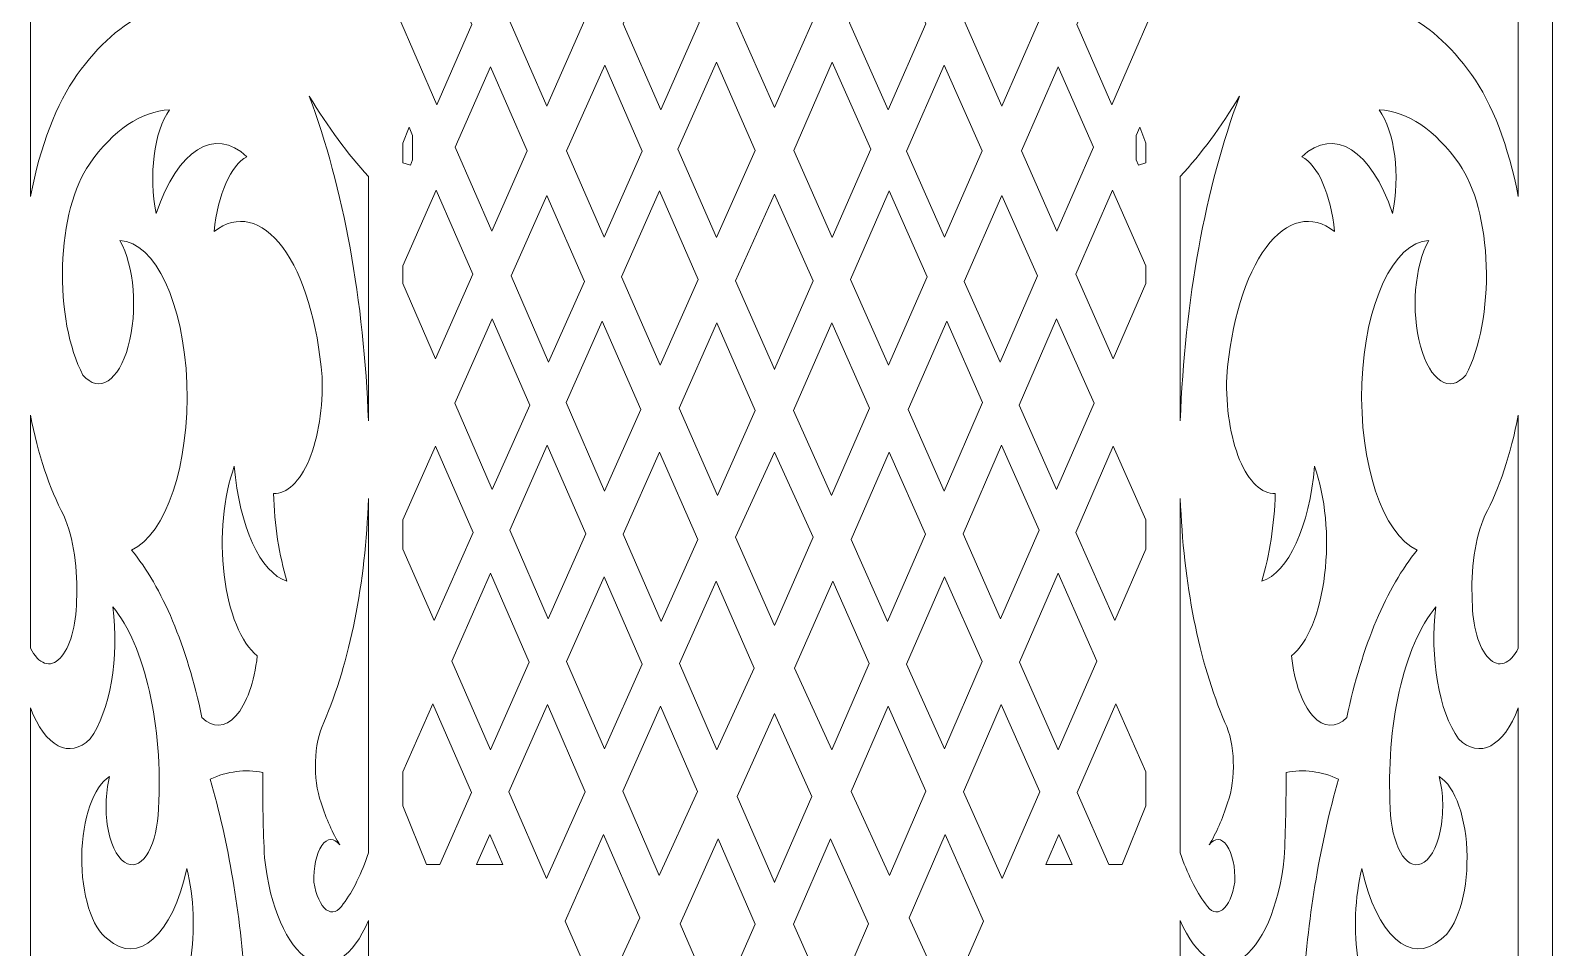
# Model space of a CAD drawing. Header units: millimetres. Extents: x -98 to 307, y -584 to 79.
# Drawn here: x 105.1 to 198.6, y -523.6 to -467.2 of the extents above; entities that cross this region are included whole.
import ezdxf

# ---------------------------------------------------------------- set-up
doc = ezdxf.new("R2010")
doc.units = ezdxf.units.MM
doc.header["$MEASUREMENT"] = 0
doc.layers.add('layer 1', color=7, linetype='Continuous')

msp = doc.modelspace()

# ---------------------------------------------------------------- linework, layer by layer
at = {"layer": 'layer 1', "lineweight": 9}
msp.add_open_spline([(198.6268, -264.1464), (198.6268, -264.1464), (198.6268, -583.9891), (198.6268, -583.9891)], degree=3, dxfattribs=at)
for points, knots in [([(105.0923, -477.4129), (105.0923, -477.4129), (105.0923, -449.4817), (105.0923, -449.4817), (105.0923, -449.4817), (105.3815, -452.4585), (106.1258, -455.1023), (107.1914, -456.9383), (107.1914, -456.9383), (108.8222, -460.158), (110.5102, -463.2231), (112.2512, -466.1261), (112.2512, -466.1261), (110.7355, -466.7982), (109.2842, -468.0802), (107.9647, -469.9123), (107.9647, -469.9123), (106.6947, -471.6842), (105.6923, -474.3015), (105.0923, -477.4129)], [0, 0, 0, 0, 0.1666667, 0.1666667, 0.1666667, 0.1666667, 0.3333333, 0.3333333, 0.3333333, 0.3333333, 0.5, 0.5, 0.5, 0.5, 0.6666667, 0.6666667, 0.6666667, 0.6666667, 1, 1, 1, 1]), ([(196.523, -477.4129), (196.523, -477.4129), (196.523, -449.4817), (196.523, -449.4817), (196.523, -449.4817), (196.2337, -452.4585), (195.4895, -455.1023), (194.4239, -456.9383), (194.4239, -456.9383), (192.7931, -460.158), (191.1051, -463.2231), (189.3641, -466.1261), (189.3641, -466.1261), (190.8798, -466.7982), (192.3311, -468.0802), (193.6506, -469.9123), (193.6506, -469.9123), (194.9206, -471.6842), (195.923, -474.3015), (196.523, -477.4129)], [0, 0, 0, 0, 0.1666667, 0.1666667, 0.1666667, 0.1666667, 0.3333333, 0.3333333, 0.3333333, 0.3333333, 0.5, 0.5, 0.5, 0.5, 0.6666667, 0.6666667, 0.6666667, 0.6666667, 1, 1, 1, 1]), ([(150.8077, -471.9414), (150.8077, -471.9414), (153.206, -466.5202), (153.206, -466.5202), (153.206, -466.5202), (153.206, -466.5202), (150.8297, -461.1386), (150.8297, -461.1386), (150.8297, -461.1386), (150.8297, -461.1386), (150.8068, -461.0893), (150.8068, -461.0893), (150.8068, -461.0893), (150.8068, -461.0893), (150.7856, -461.1386), (150.7856, -461.1386), (150.7856, -461.1386), (150.7856, -461.1386), (148.4093, -466.5202), (148.4093, -466.5202), (148.4093, -466.5202), (148.4093, -466.5202), (150.8077, -471.9414), (150.8077, -471.9414)], [0, 0, 0, 0, 0.1428571, 0.1428571, 0.1428571, 0.1428571, 0.2857143, 0.2857143, 0.2857143, 0.2857143, 0.4285714, 0.4285714, 0.4285714, 0.4285714, 0.5714286, 0.5714286, 0.5714286, 0.5714286, 0.7142857, 0.7142857, 0.7142857, 0.7142857, 1, 1, 1, 1]), ([(132.2226, -466.8324), (132.2226, -466.8324), (129.7956, -461.294), (129.7956, -461.294), (129.7956, -461.294), (129.7956, -461.294), (127.6477, -466.1894), (127.6477, -466.1894), (127.6477, -466.1894), (127.6477, -466.1894), (130.0657, -471.7631), (130.0657, -471.7631), (130.0657, -471.7631), (130.0657, -471.7631), (132.2226, -466.8324), (132.2226, -466.8324)], [0, 0, 0, 0, 0.2, 0.2, 0.2, 0.2, 0.4, 0.4, 0.4, 0.4, 0.6, 0.6, 0.6, 0.6, 1, 1, 1, 1]), ([(139.1663, -466.5371), (139.1663, -466.5371), (136.9072, -461.3507), (136.9072, -461.3507), (136.9072, -461.3507), (136.9072, -461.3507), (134.5673, -466.6808), (134.5673, -466.6808), (134.5673, -466.6808), (134.5673, -466.6808), (136.8294, -471.8493), (136.8294, -471.8493), (136.8294, -471.8493), (136.8294, -471.8493), (139.1663, -466.5371), (139.1663, -466.5371)], [0, 0, 0, 0, 0.2, 0.2, 0.2, 0.2, 0.4, 0.4, 0.4, 0.4, 0.6, 0.6, 0.6, 0.6, 1, 1, 1, 1]), ([(146.1941, -466.7248), (146.1941, -466.7248), (143.8831, -461.4214), (143.8831, -461.4214), (143.8831, -461.4214), (143.8831, -461.4214), (141.506, -466.7836), (141.506, -466.7836), (141.506, -466.7836), (141.506, -466.7836), (143.8216, -472.0742), (143.8216, -472.0742), (143.8216, -472.0742), (143.8216, -472.0742), (146.1941, -466.7248), (146.1941, -466.7248)], [0, 0, 0, 0, 0.2, 0.2, 0.2, 0.2, 0.4, 0.4, 0.4, 0.4, 0.6, 0.6, 0.6, 0.6, 1, 1, 1, 1]), ([(155.4212, -466.7248), (155.4212, -466.7248), (157.7321, -461.4214), (157.7321, -461.4214), (157.7321, -461.4214), (157.7321, -461.4214), (160.1093, -466.7836), (160.1093, -466.7836), (160.1093, -466.7836), (160.1093, -466.7836), (157.7937, -472.0742), (157.7937, -472.0742), (157.7937, -472.0742), (157.7937, -472.0742), (155.4212, -466.7248), (155.4212, -466.7248)], [0, 0, 0, 0, 0.2, 0.2, 0.2, 0.2, 0.4, 0.4, 0.4, 0.4, 0.6, 0.6, 0.6, 0.6, 1, 1, 1, 1]), ([(162.449, -466.5371), (162.449, -466.5371), (164.7081, -461.3507), (164.7081, -461.3507), (164.7081, -461.3507), (164.7081, -461.3507), (167.048, -466.6808), (167.048, -466.6808), (167.048, -466.6808), (167.048, -466.6808), (164.7859, -471.8493), (164.7859, -471.8493), (164.7859, -471.8493), (164.7859, -471.8493), (162.449, -466.5371), (162.449, -466.5371)], [0, 0, 0, 0, 0.2, 0.2, 0.2, 0.2, 0.4, 0.4, 0.4, 0.4, 0.6, 0.6, 0.6, 0.6, 1, 1, 1, 1]), ([(169.3927, -466.8324), (169.3927, -466.8324), (171.8197, -461.294), (171.8197, -461.294), (171.8197, -461.294), (171.8197, -461.294), (173.9676, -466.1894), (173.9676, -466.1894), (173.9676, -466.1894), (173.9676, -466.1894), (171.5495, -471.7631), (171.5495, -471.7631), (171.5495, -471.7631), (171.5495, -471.7631), (169.3927, -466.8324), (169.3927, -466.8324)], [0, 0, 0, 0, 0.2, 0.2, 0.2, 0.2, 0.4, 0.4, 0.4, 0.4, 0.6, 0.6, 0.6, 0.6, 1, 1, 1, 1]), ([(135.6229, -474.592), (135.6229, -474.592), (133.3606, -469.4295), (133.3606, -469.4295), (133.3606, -469.4295), (133.3606, -469.4295), (131.1942, -474.3644), (131.1942, -474.3644), (131.1942, -474.3644), (131.1942, -474.3644), (133.4429, -479.5475), (133.4429, -479.5475), (133.4429, -479.5475), (133.4429, -479.5475), (135.6229, -474.592), (135.6229, -474.592)], [0, 0, 0, 0, 0.2, 0.2, 0.2, 0.2, 0.4, 0.4, 0.4, 0.4, 0.6, 0.6, 0.6, 0.6, 1, 1, 1, 1]), ([(142.6899, -474.6259), (142.6899, -474.6259), (140.3801, -469.3234), (140.3801, -469.3234), (140.3801, -469.3234), (140.3801, -469.3234), (138.0371, -474.6085), (138.0371, -474.6085), (138.0371, -474.6085), (138.0371, -474.6085), (140.3519, -479.8973), (140.3519, -479.8973), (140.3519, -479.8973), (140.3519, -479.8973), (142.6899, -474.6259), (142.6899, -474.6259)], [0, 0, 0, 0, 0.2, 0.2, 0.2, 0.2, 0.4, 0.4, 0.4, 0.4, 0.6, 0.6, 0.6, 0.6, 1, 1, 1, 1]), ([(149.619, -474.5845), (149.619, -474.5845), (147.2495, -469.1468), (147.2495, -469.1468), (147.2495, -469.1468), (147.2495, -469.1468), (144.8846, -474.5029), (144.8846, -474.5029), (144.8846, -474.5029), (144.8846, -474.5029), (147.2598, -479.9296), (147.2598, -479.9296), (147.2598, -479.9296), (147.2598, -479.9296), (149.619, -474.5845), (149.619, -474.5845)], [0, 0, 0, 0, 0.2, 0.2, 0.2, 0.2, 0.4, 0.4, 0.4, 0.4, 0.6, 0.6, 0.6, 0.6, 1, 1, 1, 1]), ([(151.9963, -474.5845), (151.9963, -474.5845), (154.3658, -469.1468), (154.3658, -469.1468), (154.3658, -469.1468), (154.3658, -469.1468), (156.7307, -474.5029), (156.7307, -474.5029), (156.7307, -474.5029), (156.7307, -474.5029), (154.3555, -479.9296), (154.3555, -479.9296), (154.3555, -479.9296), (154.3555, -479.9296), (151.9963, -474.5845), (151.9963, -474.5845)], [0, 0, 0, 0, 0.2, 0.2, 0.2, 0.2, 0.4, 0.4, 0.4, 0.4, 0.6, 0.6, 0.6, 0.6, 1, 1, 1, 1]), ([(158.9254, -474.6259), (158.9254, -474.6259), (161.2352, -469.3234), (161.2352, -469.3234), (161.2352, -469.3234), (161.2352, -469.3234), (163.5782, -474.6085), (163.5782, -474.6085), (163.5782, -474.6085), (163.5782, -474.6085), (161.2634, -479.8973), (161.2634, -479.8973), (161.2634, -479.8973), (161.2634, -479.8973), (158.9254, -474.6259), (158.9254, -474.6259)], [0, 0, 0, 0, 0.2, 0.2, 0.2, 0.2, 0.4, 0.4, 0.4, 0.4, 0.6, 0.6, 0.6, 0.6, 1, 1, 1, 1]), ([(165.9924, -474.592), (165.9924, -474.592), (168.2546, -469.4295), (168.2546, -469.4295), (168.2546, -469.4295), (168.2546, -469.4295), (170.421, -474.3644), (170.421, -474.3644), (170.421, -474.3644), (170.421, -474.3644), (168.1724, -479.5475), (168.1724, -479.5475), (168.1724, -479.5475), (168.1724, -479.5475), (165.9924, -474.592), (165.9924, -474.592)], [0, 0, 0, 0, 0.2, 0.2, 0.2, 0.2, 0.4, 0.4, 0.4, 0.4, 0.6, 0.6, 0.6, 0.6, 1, 1, 1, 1]), ([(125.8619, -491.2018), (125.5971, -483.8408), (124.3242, -476.8573), (122.2239, -471.2428), (122.2239, -471.2428), (123.3679, -473.137), (124.5858, -474.787), (125.8619, -476.1721), (125.8619, -476.1721), (125.8619, -476.1721), (125.8619, -491.2018), (125.8619, -491.2018)], [0, 0, 0, 0, 0.25, 0.25, 0.25, 0.25, 0.5, 0.5, 0.5, 0.5, 1, 1, 1, 1]), ([(175.7534, -491.2018), (176.0182, -483.8408), (177.291, -476.8573), (179.3914, -471.2428), (179.3914, -471.2428), (178.2473, -473.137), (177.0295, -474.787), (175.7533, -476.1721), (175.7533, -476.1721), (175.7533, -476.1721), (175.7534, -491.2018), (175.7534, -491.2018)], [0, 0, 0, 0, 0.25, 0.25, 0.25, 0.25, 0.5, 0.5, 0.5, 0.5, 1, 1, 1, 1]), ([(120.8573, -501.06), (119.2252, -500.5408), (117.9214, -497.6942), (117.6204, -493.9924), (117.6204, -493.9924), (116.9452, -495.8484), (116.7107, -498.3423), (116.9927, -500.668), (116.9927, -500.668), (117.2748, -502.9938), (118.0375, -504.8565), (119.0345, -505.6539), (119.0345, -505.6539), (118.8522, -507.2647), (118.3701, -508.612), (117.7154, -509.3405), (117.7154, -509.3405), (117.0608, -510.069), (116.2993, -510.1054), (115.6318, -509.4401), (115.6318, -509.4401), (114.7064, -505.0392), (113.1888, -501.4304), (111.3011, -499.1416), (111.3011, -499.1416), (113.4172, -498.2245), (114.8872, -493.8004), (114.7051, -488.897), (114.7051, -488.897), (114.5229, -483.9937), (112.7475, -480.1989), (110.5941, -480.1098), (110.5941, -480.1098), (111.4735, -481.6524), (111.6949, -484.4705), (111.1052, -486.6156), (111.1052, -486.6156), (110.5155, -488.7608), (109.3083, -489.5289), (108.3183, -488.3889), (108.3183, -488.3889), (107.4506, -486.7414), (106.9829, -484.2405), (107.0618, -481.6691), (107.0618, -481.6691), (107.1406, -479.0977), (107.7563, -476.77), (108.7159, -475.4149), (108.7159, -475.4149), (110.1964, -473.3073), (111.8992, -472.1558), (113.6432, -472.0831), (113.6432, -472.0831), (112.687, -473.3928), (112.3312, -476.1608), (112.8257, -478.4439), (112.8257, -478.4439), (114.1213, -474.5324), (116.4067, -473.1026), (118.3937, -474.9605), (118.3937, -474.9605), (117.3937, -475.4856), (116.6129, -477.2697), (116.3831, -479.5544), (116.3831, -479.5544), (117.7832, -478.4658), (119.3216, -478.8274), (120.5954, -480.5445), (120.5954, -480.5445), (121.8692, -482.2617), (122.7516, -485.1633), (123.0117, -488.4898), (123.0117, -488.4898), (123.0738, -490.3692), (122.785, -492.2207), (122.2166, -493.5867), (122.2166, -493.5867), (121.6482, -494.9527), (120.8534, -495.7052), (120.0288, -495.6584), (120.0288, -495.6584), (120.0857, -497.5972), (120.3721, -499.4642), (120.8574, -501.0599)], [0, 0, 0, 0, 0.0454545, 0.0454545, 0.0454545, 0.0454545, 0.0909091, 0.0909091, 0.0909091, 0.0909091, 0.1363636, 0.1363636, 0.1363636, 0.1363636, 0.1818182, 0.1818182, 0.1818182, 0.1818182, 0.2272727, 0.2272727, 0.2272727, 0.2272727, 0.2727273, 0.2727273, 0.2727273, 0.2727273, 0.3181818, 0.3181818, 0.3181818, 0.3181818, 0.3636364, 0.3636364, 0.3636364, 0.3636364, 0.4090909, 0.4090909, 0.4090909, 0.4090909, 0.4545455, 0.4545455, 0.4545455, 0.4545455, 0.5, 0.5, 0.5, 0.5, 0.5454545, 0.5454545, 0.5454545, 0.5454545, 0.5909091, 0.5909091, 0.5909091, 0.5909091, 0.6363636, 0.6363636, 0.6363636, 0.6363636, 0.6818182, 0.6818182, 0.6818182, 0.6818182, 0.7272727, 0.7272727, 0.7272727, 0.7272727, 0.7727273, 0.7727273, 0.7727273, 0.7727273, 0.8181818, 0.8181818, 0.8181818, 0.8181818, 0.8636364, 0.8636364, 0.8636364, 0.8636364, 0.9090909, 0.9090909, 0.9090909, 0.9090909, 1, 1, 1, 1]), ([(180.7579, -501.06), (182.3901, -500.5408), (183.6938, -497.6942), (183.9949, -493.9924), (183.9949, -493.9924), (184.6701, -495.8484), (184.9046, -498.3423), (184.6225, -500.668), (184.6225, -500.668), (184.3405, -502.9938), (183.5777, -504.8565), (182.5808, -505.6539), (182.5808, -505.6539), (182.7631, -507.2647), (183.2452, -508.612), (183.8998, -509.3405), (183.8998, -509.3405), (184.5545, -510.069), (185.316, -510.1054), (185.9835, -509.4401), (185.9835, -509.4401), (186.9089, -505.0392), (188.4265, -501.4304), (190.3142, -499.1416), (190.3142, -499.1416), (188.1981, -498.2245), (186.7281, -493.8004), (186.9102, -488.897), (186.9102, -488.897), (187.0924, -483.9937), (188.8678, -480.1989), (191.0212, -480.1098), (191.0212, -480.1098), (190.1418, -481.6524), (189.9204, -484.4705), (190.5101, -486.6156), (190.5101, -486.6156), (191.0998, -488.7608), (192.3069, -489.5289), (193.297, -488.3889), (193.297, -488.3889), (194.1647, -486.7414), (194.6324, -484.2405), (194.5535, -481.6691), (194.5535, -481.6691), (194.4747, -479.0977), (193.8591, -476.77), (192.8993, -475.4149), (192.8993, -475.4149), (191.4189, -473.3073), (189.7161, -472.1558), (187.972, -472.0831), (187.972, -472.0831), (188.9283, -473.3928), (189.2841, -476.1608), (188.7896, -478.4439), (188.7896, -478.4439), (187.494, -474.5324), (185.2085, -473.1026), (183.2216, -474.9605), (183.2216, -474.9605), (184.2216, -475.4856), (185.0024, -477.2697), (185.2322, -479.5544), (185.2322, -479.5544), (183.8321, -478.4658), (182.2937, -478.8274), (181.0199, -480.5445), (181.0199, -480.5445), (179.7461, -482.2617), (178.8636, -485.1633), (178.6036, -488.4898), (178.6036, -488.4898), (178.5415, -490.3692), (178.8303, -492.2207), (179.3987, -493.5867), (179.3987, -493.5867), (179.9671, -494.9527), (180.7619, -495.7052), (181.5865, -495.6584), (181.5865, -495.6584), (181.5296, -497.5972), (181.2432, -499.4642), (180.7579, -501.0599)], [0, 0, 0, 0, 0.0454545, 0.0454545, 0.0454545, 0.0454545, 0.0909091, 0.0909091, 0.0909091, 0.0909091, 0.1363636, 0.1363636, 0.1363636, 0.1363636, 0.1818182, 0.1818182, 0.1818182, 0.1818182, 0.2272727, 0.2272727, 0.2272727, 0.2272727, 0.2727273, 0.2727273, 0.2727273, 0.2727273, 0.3181818, 0.3181818, 0.3181818, 0.3181818, 0.3636364, 0.3636364, 0.3636364, 0.3636364, 0.4090909, 0.4090909, 0.4090909, 0.4090909, 0.4545455, 0.4545455, 0.4545455, 0.4545455, 0.5, 0.5, 0.5, 0.5, 0.5454545, 0.5454545, 0.5454545, 0.5454545, 0.5909091, 0.5909091, 0.5909091, 0.5909091, 0.6363636, 0.6363636, 0.6363636, 0.6363636, 0.6818182, 0.6818182, 0.6818182, 0.6818182, 0.7272727, 0.7272727, 0.7272727, 0.7272727, 0.7727273, 0.7727273, 0.7727273, 0.7727273, 0.8181818, 0.8181818, 0.8181818, 0.8181818, 0.8636364, 0.8636364, 0.8636364, 0.8636364, 0.9090909, 0.9090909, 0.9090909, 0.9090909, 1, 1, 1, 1]), ([(128.3549, -473.1489), (128.3549, -473.1489), (128.5797, -473.6666), (128.5797, -473.6666), (128.5797, -473.6666), (128.5797, -473.6666), (128.5797, -475.1604), (128.5797, -475.1604), (128.5797, -475.1604), (128.5797, -475.1604), (128.4387, -475.4828), (128.4387, -475.4828), (128.4387, -475.4828), (128.4387, -475.4828), (127.9831, -475.3424), (127.9831, -475.3424), (127.9831, -475.3424), (127.9831, -475.3424), (127.9831, -474.1183), (127.9831, -474.1183), (127.9831, -474.1183), (127.9831, -474.1183), (128.3549, -473.1489), (128.3549, -473.1489)], [0, 0, 0, 0, 0.1428571, 0.1428571, 0.1428571, 0.1428571, 0.2857143, 0.2857143, 0.2857143, 0.2857143, 0.4285714, 0.4285714, 0.4285714, 0.4285714, 0.5714286, 0.5714286, 0.5714286, 0.5714286, 0.7142857, 0.7142857, 0.7142857, 0.7142857, 1, 1, 1, 1]), ([(173.2604, -473.1489), (173.2604, -473.1489), (173.0356, -473.6666), (173.0356, -473.6666), (173.0356, -473.6666), (173.0356, -473.6666), (173.0356, -475.1604), (173.0356, -475.1604), (173.0356, -475.1604), (173.0356, -475.1604), (173.1766, -475.4828), (173.1766, -475.4828), (173.1766, -475.4828), (173.1766, -475.4828), (173.6322, -475.3424), (173.6322, -475.3424), (173.6322, -475.3424), (173.6322, -475.3424), (173.6322, -474.1183), (173.6322, -474.1183), (173.6322, -474.1183), (173.6322, -474.1183), (173.2604, -473.1489), (173.2604, -473.1489)], [0, 0, 0, 0, 0.1428571, 0.1428571, 0.1428571, 0.1428571, 0.2857143, 0.2857143, 0.2857143, 0.2857143, 0.4285714, 0.4285714, 0.4285714, 0.4285714, 0.5714286, 0.5714286, 0.5714286, 0.5714286, 0.7142857, 0.7142857, 0.7142857, 0.7142857, 1, 1, 1, 1]), ([(129.9913, -487.3934), (129.9913, -487.3934), (132.2808, -482.1889), (132.2808, -482.1889), (132.2808, -482.1889), (132.2808, -482.1889), (130.0322, -477.0112), (130.0322, -477.0112), (130.0322, -477.0112), (130.0322, -477.0112), (127.9831, -481.679), (127.9831, -481.679), (127.9831, -481.679), (127.9831, -481.679), (127.9831, -482.7523), (127.9831, -482.7523), (127.9831, -482.7523), (127.9831, -482.7523), (129.9913, -487.3934), (129.9913, -487.3934)], [0, 0, 0, 0, 0.1666667, 0.1666667, 0.1666667, 0.1666667, 0.3333333, 0.3333333, 0.3333333, 0.3333333, 0.5, 0.5, 0.5, 0.5, 0.6666667, 0.6666667, 0.6666667, 0.6666667, 1, 1, 1, 1]), ([(171.624, -487.3934), (171.624, -487.3934), (169.3345, -482.1889), (169.3345, -482.1889), (169.3345, -482.1889), (169.3345, -482.1889), (171.583, -477.0112), (171.583, -477.0112), (171.583, -477.0112), (171.583, -477.0112), (173.6322, -481.679), (173.6322, -481.679), (173.6322, -481.679), (173.6322, -481.679), (173.6322, -482.7523), (173.6322, -482.7523), (173.6322, -482.7523), (173.6322, -482.7523), (171.624, -487.3934), (171.624, -487.3934)], [0, 0, 0, 0, 0.1666667, 0.1666667, 0.1666667, 0.1666667, 0.3333333, 0.3333333, 0.3333333, 0.3333333, 0.5, 0.5, 0.5, 0.5, 0.6666667, 0.6666667, 0.6666667, 0.6666667, 1, 1, 1, 1]), ([(139.1425, -482.6239), (139.1425, -482.6239), (136.8266, -477.339), (136.8266, -477.339), (136.8266, -477.339), (136.8266, -477.339), (134.6322, -482.2889), (134.6322, -482.2889), (134.6322, -482.2889), (134.6322, -482.2889), (136.936, -487.5991), (136.936, -487.5991), (136.936, -487.5991), (136.936, -487.5991), (139.1425, -482.6239), (139.1425, -482.6239)], [0, 0, 0, 0, 0.2, 0.2, 0.2, 0.2, 0.4, 0.4, 0.4, 0.4, 0.6, 0.6, 0.6, 0.6, 1, 1, 1, 1]), ([(146.1226, -482.5063), (146.1226, -482.5063), (143.7528, -477.0661), (143.7528, -477.0661), (143.7528, -477.0661), (143.7528, -477.0661), (141.4226, -482.3435), (141.4226, -482.3435), (141.4226, -482.3435), (141.4226, -482.3435), (143.7985, -487.7719), (143.7985, -487.7719), (143.7985, -487.7719), (143.7985, -487.7719), (146.1226, -482.5063), (146.1226, -482.5063)], [0, 0, 0, 0, 0.2, 0.2, 0.2, 0.2, 0.4, 0.4, 0.4, 0.4, 0.6, 0.6, 0.6, 0.6, 1, 1, 1, 1]), ([(150.8077, -477.2618), (150.8077, -477.2618), (153.192, -482.588), (153.192, -482.588), (153.192, -482.588), (153.192, -482.588), (150.8297, -487.9851), (150.8297, -487.9851), (150.8297, -487.9851), (150.8297, -487.9851), (150.8067, -488.0388), (150.8067, -488.0388), (150.8067, -488.0388), (150.8067, -488.0388), (150.7856, -487.9851), (150.7856, -487.9851), (150.7856, -487.9851), (150.7856, -487.9851), (148.4233, -482.588), (148.4233, -482.588), (148.4233, -482.588), (148.4233, -482.588), (150.8077, -477.2618), (150.8077, -477.2618)], [0, 0, 0, 0, 0.1428571, 0.1428571, 0.1428571, 0.1428571, 0.2857143, 0.2857143, 0.2857143, 0.2857143, 0.4285714, 0.4285714, 0.4285714, 0.4285714, 0.5714286, 0.5714286, 0.5714286, 0.5714286, 0.7142857, 0.7142857, 0.7142857, 0.7142857, 1, 1, 1, 1]), ([(155.4927, -482.5063), (155.4927, -482.5063), (157.8625, -477.0661), (157.8625, -477.0661), (157.8625, -477.0661), (157.8625, -477.0661), (160.1927, -482.3435), (160.1927, -482.3435), (160.1927, -482.3435), (160.1927, -482.3435), (157.8168, -487.7719), (157.8168, -487.7719), (157.8168, -487.7719), (157.8168, -487.7719), (155.4927, -482.5063), (155.4927, -482.5063)], [0, 0, 0, 0, 0.2, 0.2, 0.2, 0.2, 0.4, 0.4, 0.4, 0.4, 0.6, 0.6, 0.6, 0.6, 1, 1, 1, 1]), ([(162.4727, -482.6239), (162.4727, -482.6239), (164.7887, -477.339), (164.7887, -477.339), (164.7887, -477.339), (164.7887, -477.339), (166.9831, -482.2889), (166.9831, -482.2889), (166.9831, -482.2889), (166.9831, -482.2889), (164.6794, -487.5991), (164.6794, -487.5991), (164.6794, -487.5991), (164.6794, -487.5991), (162.4727, -482.6239), (162.4727, -482.6239)], [0, 0, 0, 0, 0.2, 0.2, 0.2, 0.2, 0.4, 0.4, 0.4, 0.4, 0.6, 0.6, 0.6, 0.6, 1, 1, 1, 1]), ([(135.7711, -490.2255), (135.7711, -490.2255), (133.4664, -484.9186), (133.4664, -484.9186), (133.4664, -484.9186), (133.4664, -484.9186), (131.1658, -490.108), (131.1658, -490.108), (131.1658, -490.108), (131.1658, -490.108), (133.4658, -495.4232), (133.4658, -495.4232), (133.4658, -495.4232), (133.4658, -495.4232), (135.7711, -490.2255), (135.7711, -490.2255)], [0, 0, 0, 0, 0.2, 0.2, 0.2, 0.2, 0.4, 0.4, 0.4, 0.4, 0.6, 0.6, 0.6, 0.6, 1, 1, 1, 1]), ([(142.5941, -490.5005), (142.5941, -490.5005), (140.2165, -485.0749), (140.2165, -485.0749), (140.2165, -485.0749), (140.2165, -485.0749), (138.0094, -490.0735), (138.0094, -490.0735), (138.0094, -490.0735), (138.0094, -490.0735), (140.3755, -495.5273), (140.3755, -495.5273), (140.3755, -495.5273), (140.3755, -495.5273), (142.5941, -490.5005), (142.5941, -490.5005)], [0, 0, 0, 0, 0.2, 0.2, 0.2, 0.2, 0.4, 0.4, 0.4, 0.4, 0.6, 0.6, 0.6, 0.6, 1, 1, 1, 1]), ([(147.3069, -495.7876), (147.3069, -495.7876), (144.9537, -490.4112), (144.9537, -490.4112), (144.9537, -490.4112), (144.9537, -490.4112), (147.2805, -485.1646), (147.2805, -485.1646), (147.2805, -485.1646), (147.2805, -485.1646), (149.6341, -490.5677), (149.6341, -490.5677), (149.6341, -490.5677), (149.6341, -490.5677), (147.3069, -495.7876), (147.3069, -495.7876)], [0, 0, 0, 0, 0.2, 0.2, 0.2, 0.2, 0.4, 0.4, 0.4, 0.4, 0.6, 0.6, 0.6, 0.6, 1, 1, 1, 1]), ([(154.3084, -495.7876), (154.3084, -495.7876), (156.6616, -490.4112), (156.6616, -490.4112), (156.6616, -490.4112), (156.6616, -490.4112), (154.3348, -485.1646), (154.3348, -485.1646), (154.3348, -485.1646), (154.3348, -485.1646), (151.9812, -490.5677), (151.9812, -490.5677), (151.9812, -490.5677), (151.9812, -490.5677), (154.3084, -495.7876), (154.3084, -495.7876)], [0, 0, 0, 0, 0.2, 0.2, 0.2, 0.2, 0.4, 0.4, 0.4, 0.4, 0.6, 0.6, 0.6, 0.6, 1, 1, 1, 1]), ([(159.0212, -490.5005), (159.0212, -490.5005), (161.3988, -485.0749), (161.3988, -485.0749), (161.3988, -485.0749), (161.3988, -485.0749), (163.6058, -490.0735), (163.6058, -490.0735), (163.6058, -490.0735), (163.6058, -490.0735), (161.2398, -495.5273), (161.2398, -495.5273), (161.2398, -495.5273), (161.2398, -495.5273), (159.0212, -490.5005), (159.0212, -490.5005)], [0, 0, 0, 0, 0.2, 0.2, 0.2, 0.2, 0.4, 0.4, 0.4, 0.4, 0.6, 0.6, 0.6, 0.6, 1, 1, 1, 1]), ([(165.8442, -490.2255), (165.8442, -490.2255), (168.1489, -484.9186), (168.1489, -484.9186), (168.1489, -484.9186), (168.1489, -484.9186), (170.4494, -490.108), (170.4494, -490.108), (170.4494, -490.108), (170.4494, -490.108), (168.1495, -495.4232), (168.1495, -495.4232), (168.1495, -495.4232), (168.1495, -495.4232), (165.8442, -490.2255), (165.8442, -490.2255)], [0, 0, 0, 0, 0.2, 0.2, 0.2, 0.2, 0.4, 0.4, 0.4, 0.4, 0.6, 0.6, 0.6, 0.6, 1, 1, 1, 1]), ([(107.9205, -502.2716), (107.9153, -503.7947), (107.5219, -505.1712), (106.9137, -505.7949), (106.9137, -505.7949), (106.3054, -506.4187), (105.5939, -506.1751), (105.0923, -505.1716), (105.0923, -505.1716), (105.0923, -505.1716), (105.0923, -490.8459), (105.0923, -490.8459), (105.0923, -490.8459), (105.555, -493.2451), (106.2591, -495.361), (107.1472, -497.0214), (107.1472, -497.0214), (107.7466, -498.4039), (108.0321, -500.3424), (107.9205, -502.2715)], [0, 0, 0, 0, 0.1666667, 0.1666667, 0.1666667, 0.1666667, 0.3333333, 0.3333333, 0.3333333, 0.3333333, 0.5, 0.5, 0.5, 0.5, 0.6666667, 0.6666667, 0.6666667, 0.6666667, 1, 1, 1, 1]), ([(193.6948, -502.2716), (193.7, -503.7947), (194.0933, -505.1712), (194.7016, -505.7949), (194.7016, -505.7949), (195.3098, -506.4187), (196.0214, -506.1751), (196.523, -505.1716), (196.523, -505.1716), (196.523, -505.1716), (196.523, -490.8459), (196.523, -490.8459), (196.523, -490.8459), (196.0603, -493.2451), (195.3562, -495.361), (194.4681, -497.0214), (194.4681, -497.0214), (193.8687, -498.4039), (193.5831, -500.3424), (193.6948, -502.2715)], [0, 0, 0, 0, 0.1666667, 0.1666667, 0.1666667, 0.1666667, 0.3333333, 0.3333333, 0.3333333, 0.3333333, 0.5, 0.5, 0.5, 0.5, 0.6666667, 0.6666667, 0.6666667, 0.6666667, 1, 1, 1, 1]), ([(129.8934, -503.4777), (129.8934, -503.4777), (132.291, -498.072), (132.291, -498.072), (132.291, -498.072), (132.291, -498.072), (129.9919, -492.7561), (129.9919, -492.7561), (129.9919, -492.7561), (129.9919, -492.7561), (127.9831, -497.2873), (127.9831, -497.2873), (127.9831, -497.2873), (127.9831, -497.2873), (127.9831, -499.0986), (127.9831, -499.0986), (127.9831, -499.0986), (127.9831, -499.0986), (129.8934, -503.4777), (129.8934, -503.4777)], [0, 0, 0, 0, 0.1666667, 0.1666667, 0.1666667, 0.1666667, 0.3333333, 0.3333333, 0.3333333, 0.3333333, 0.5, 0.5, 0.5, 0.5, 0.6666667, 0.6666667, 0.6666667, 0.6666667, 1, 1, 1, 1]), ([(139.2152, -498.156), (139.2152, -498.156), (136.8477, -492.7046), (136.8477, -492.7046), (136.8477, -492.7046), (136.8477, -492.7046), (134.5455, -497.9186), (134.5455, -497.9186), (134.5455, -497.9186), (134.5455, -497.9186), (136.9091, -503.3812), (136.9091, -503.3812), (136.9091, -503.3812), (136.9091, -503.3812), (139.2152, -498.156), (139.2152, -498.156)], [0, 0, 0, 0, 0.2, 0.2, 0.2, 0.2, 0.4, 0.4, 0.4, 0.4, 0.6, 0.6, 0.6, 0.6, 1, 1, 1, 1]), ([(162.4, -498.156), (162.4, -498.156), (164.7676, -492.7046), (164.7676, -492.7046), (164.7676, -492.7046), (164.7676, -492.7046), (167.0698, -497.9186), (167.0698, -497.9186), (167.0698, -497.9186), (167.0698, -497.9186), (164.7062, -503.3812), (164.7062, -503.3812), (164.7062, -503.3812), (164.7062, -503.3812), (162.4, -498.156), (162.4, -498.156)], [0, 0, 0, 0, 0.2, 0.2, 0.2, 0.2, 0.4, 0.4, 0.4, 0.4, 0.6, 0.6, 0.6, 0.6, 1, 1, 1, 1]), ([(171.7218, -503.4777), (171.7218, -503.4777), (169.3243, -498.072), (169.3243, -498.072), (169.3243, -498.072), (169.3243, -498.072), (171.6234, -492.7561), (171.6234, -492.7561), (171.6234, -492.7561), (171.6234, -492.7561), (173.6322, -497.2873), (173.6322, -497.2873), (173.6322, -497.2873), (173.6322, -497.2873), (173.6322, -499.0986), (173.6322, -499.0986), (173.6322, -499.0986), (173.6322, -499.0986), (171.7218, -503.4777), (171.7218, -503.4777)], [0, 0, 0, 0, 0.1666667, 0.1666667, 0.1666667, 0.1666667, 0.3333333, 0.3333333, 0.3333333, 0.3333333, 0.5, 0.5, 0.5, 0.5, 0.6666667, 0.6666667, 0.6666667, 0.6666667, 1, 1, 1, 1]), ([(143.8511, -503.5386), (143.8511, -503.5386), (141.5173, -498.1592), (141.5173, -498.1592), (141.5173, -498.1592), (141.5173, -498.1592), (143.7471, -493.1317), (143.7471, -493.1317), (143.7471, -493.1317), (143.7471, -493.1317), (146.0986, -498.4978), (146.0986, -498.4978), (146.0986, -498.4978), (146.0986, -498.4978), (143.8511, -503.5386), (143.8511, -503.5386)], [0, 0, 0, 0, 0.2, 0.2, 0.2, 0.2, 0.4, 0.4, 0.4, 0.4, 0.6, 0.6, 0.6, 0.6, 1, 1, 1, 1]), ([(150.8077, -493.1154), (150.8077, -493.1154), (153.1899, -498.3433), (153.1899, -498.3433), (153.1899, -498.3433), (153.1899, -498.3433), (150.8297, -503.7356), (150.8297, -503.7356), (150.8297, -503.7356), (150.8297, -503.7356), (150.8065, -503.7867), (150.8065, -503.7867), (150.8065, -503.7867), (150.8065, -503.7867), (150.7856, -503.7356), (150.7856, -503.7356), (150.7856, -503.7356), (150.7856, -503.7356), (148.4254, -498.3433), (148.4254, -498.3433), (148.4254, -498.3433), (148.4254, -498.3433), (150.8077, -493.1154), (150.8077, -493.1154)], [0, 0, 0, 0, 0.1428571, 0.1428571, 0.1428571, 0.1428571, 0.2857143, 0.2857143, 0.2857143, 0.2857143, 0.4285714, 0.4285714, 0.4285714, 0.4285714, 0.5714286, 0.5714286, 0.5714286, 0.5714286, 0.7142857, 0.7142857, 0.7142857, 0.7142857, 1, 1, 1, 1]), ([(157.7641, -503.5386), (157.7641, -503.5386), (160.0979, -498.1592), (160.0979, -498.1592), (160.0979, -498.1592), (160.0979, -498.1592), (157.8682, -493.1317), (157.8682, -493.1317), (157.8682, -493.1317), (157.8682, -493.1317), (155.5167, -498.4978), (155.5167, -498.4978), (155.5167, -498.4978), (155.5167, -498.4978), (157.7641, -503.5386), (157.7641, -503.5386)], [0, 0, 0, 0, 0.2, 0.2, 0.2, 0.2, 0.4, 0.4, 0.4, 0.4, 0.6, 0.6, 0.6, 0.6, 1, 1, 1, 1]), ([(124.0943, -517.2649), (123.657, -516.5518), (123.2728, -515.6824), (122.9564, -514.6903), (122.9564, -514.6903), (122.4259, -513.2037), (122.4988, -511.0278), (123.1221, -509.743), (123.1221, -509.743), (124.7165, -506.035), (125.6868, -501.1601), (125.8619, -495.9775), (125.8619, -495.9775), (125.8619, -495.9775), (125.8619, -496.9607), (125.8619, -496.9607), (125.8619, -496.9607), (125.8619, -496.9607), (125.8619, -517.7492), (125.8619, -517.7492), (125.8619, -517.7492), (125.4459, -519.0294), (124.9195, -520.1015), (124.3153, -520.8996), (124.3153, -520.8996), (124.0101, -521.3852), (123.623, -521.5162), (123.2694, -521.2534), (123.2694, -521.2534), (122.9157, -520.9907), (122.6363, -520.3646), (122.5145, -519.5618), (122.5145, -519.5618), (122.4785, -518.6644), (122.665, -517.7962), (122.9978, -517.3123), (122.9978, -517.3123), (123.3305, -516.8285), (123.7538, -516.8101), (124.0943, -517.2648)], [0, 0, 0, 0, 0.0909091, 0.0909091, 0.0909091, 0.0909091, 0.1818182, 0.1818182, 0.1818182, 0.1818182, 0.2727273, 0.2727273, 0.2727273, 0.2727273, 0.3636364, 0.3636364, 0.3636364, 0.3636364, 0.4545455, 0.4545455, 0.4545455, 0.4545455, 0.5454545, 0.5454545, 0.5454545, 0.5454545, 0.6363636, 0.6363636, 0.6363636, 0.6363636, 0.7272727, 0.7272727, 0.7272727, 0.7272727, 0.8181818, 0.8181818, 0.8181818, 0.8181818, 1, 1, 1, 1]), ([(177.5209, -517.2649), (177.9583, -516.5518), (178.3425, -515.6824), (178.6588, -514.6903), (178.6588, -514.6903), (179.1894, -513.2037), (179.1165, -511.0278), (178.4932, -509.743), (178.4932, -509.743), (176.8988, -506.035), (175.9285, -501.1601), (175.7533, -495.9775), (175.7533, -495.9775), (175.7533, -495.9775), (175.7534, -496.9607), (175.7534, -496.9607), (175.7534, -496.9607), (175.7534, -496.9607), (175.7534, -517.7492), (175.7534, -517.7492), (175.7534, -517.7492), (176.1694, -519.0294), (176.6958, -520.1015), (177.3, -520.8996), (177.3, -520.8996), (177.6052, -521.3852), (177.9923, -521.5162), (178.3459, -521.2534), (178.3459, -521.2534), (178.6996, -520.9907), (178.979, -520.3646), (179.1008, -519.5618), (179.1008, -519.5618), (179.1368, -518.6644), (178.9503, -517.7962), (178.6175, -517.3123), (178.6175, -517.3123), (178.2847, -516.8285), (177.8615, -516.8101), (177.5209, -517.2648)], [0, 0, 0, 0, 0.0909091, 0.0909091, 0.0909091, 0.0909091, 0.1818182, 0.1818182, 0.1818182, 0.1818182, 0.2727273, 0.2727273, 0.2727273, 0.2727273, 0.3636364, 0.3636364, 0.3636364, 0.3636364, 0.4545455, 0.4545455, 0.4545455, 0.4545455, 0.5454545, 0.5454545, 0.5454545, 0.5454545, 0.6363636, 0.6363636, 0.6363636, 0.6363636, 0.7272727, 0.7272727, 0.7272727, 0.7272727, 0.8181818, 0.8181818, 0.8181818, 0.8181818, 1, 1, 1, 1]), ([(135.7363, -506.0382), (135.7363, -506.0382), (133.373, -500.5739), (133.373, -500.5739), (133.373, -500.5739), (133.373, -500.5739), (130.9855, -505.981), (130.9855, -505.981), (130.9855, -505.981), (130.9855, -505.981), (133.3596, -511.4232), (133.3596, -511.4232), (133.3596, -511.4232), (133.3596, -511.4232), (135.7363, -506.0382), (135.7363, -506.0382)], [0, 0, 0, 0, 0.2, 0.2, 0.2, 0.2, 0.4, 0.4, 0.4, 0.4, 0.6, 0.6, 0.6, 0.6, 1, 1, 1, 1]), ([(140.3627, -511.363), (140.3627, -511.363), (138.0411, -505.9973), (138.0411, -505.9973), (138.0411, -505.9973), (138.0411, -505.9973), (140.3549, -500.7802), (140.3549, -500.7802), (140.3549, -500.7802), (140.3549, -500.7802), (142.6869, -506.1499), (142.6869, -506.1499), (142.6869, -506.1499), (142.6869, -506.1499), (140.3627, -511.363), (140.3627, -511.363)], [0, 0, 0, 0, 0.2, 0.2, 0.2, 0.2, 0.4, 0.4, 0.4, 0.4, 0.6, 0.6, 0.6, 0.6, 1, 1, 1, 1]), ([(147.2691, -511.4171), (147.2691, -511.4171), (144.9738, -506.1264), (144.9738, -506.1264), (144.9738, -506.1264), (144.9738, -506.1264), (147.221, -501.0592), (147.221, -501.0592), (147.221, -501.0592), (147.221, -501.0592), (149.5636, -506.405), (149.5636, -506.405), (149.5636, -506.405), (149.5636, -506.405), (147.2691, -511.4171), (147.2691, -511.4171)], [0, 0, 0, 0, 0.2, 0.2, 0.2, 0.2, 0.4, 0.4, 0.4, 0.4, 0.6, 0.6, 0.6, 0.6, 1, 1, 1, 1]), ([(154.3462, -511.4171), (154.3462, -511.4171), (156.6415, -506.1264), (156.6415, -506.1264), (156.6415, -506.1264), (156.6415, -506.1264), (154.3943, -501.0592), (154.3943, -501.0592), (154.3943, -501.0592), (154.3943, -501.0592), (152.0518, -506.405), (152.0518, -506.405), (152.0518, -506.405), (152.0518, -506.405), (154.3462, -511.4171), (154.3462, -511.4171)], [0, 0, 0, 0, 0.2, 0.2, 0.2, 0.2, 0.4, 0.4, 0.4, 0.4, 0.6, 0.6, 0.6, 0.6, 1, 1, 1, 1]), ([(161.2525, -511.363), (161.2525, -511.363), (163.5742, -505.9973), (163.5742, -505.9973), (163.5742, -505.9973), (163.5742, -505.9973), (161.2604, -500.7802), (161.2604, -500.7802), (161.2604, -500.7802), (161.2604, -500.7802), (158.9283, -506.1499), (158.9283, -506.1499), (158.9283, -506.1499), (158.9283, -506.1499), (161.2525, -511.363), (161.2525, -511.363)], [0, 0, 0, 0, 0.2, 0.2, 0.2, 0.2, 0.4, 0.4, 0.4, 0.4, 0.6, 0.6, 0.6, 0.6, 1, 1, 1, 1]), ([(165.879, -506.0382), (165.879, -506.0382), (168.2423, -500.5739), (168.2423, -500.5739), (168.2423, -500.5739), (168.2423, -500.5739), (170.6298, -505.981), (170.6298, -505.981), (170.6298, -505.981), (170.6298, -505.981), (168.2557, -511.4232), (168.2557, -511.4232), (168.2557, -511.4232), (168.2557, -511.4232), (165.879, -506.0382), (165.879, -506.0382)], [0, 0, 0, 0, 0.2, 0.2, 0.2, 0.2, 0.4, 0.4, 0.4, 0.4, 0.6, 0.6, 0.6, 0.6, 1, 1, 1, 1]), ([(105.0923, -532.1225), (105.0923, -532.1225), (105.0923, -508.8419), (105.0923, -508.8419), (105.0923, -508.8419), (106.001, -511.2408), (107.4861, -512.0145), (108.7602, -510.7526), (108.7602, -510.7526), (109.9796, -509.0828), (110.5517, -505.7422), (110.1521, -502.625), (110.1521, -502.625), (112.1309, -505.0193), (113.2499, -509.9713), (112.9583, -515.0436), (112.9583, -515.0436), (112.9301, -516.0947), (112.7058, -517.0674), (112.3422, -517.7146), (112.3422, -517.7146), (111.9787, -518.3617), (111.511, -518.6208), (111.0581, -518.4259), (111.0581, -518.4259), (110.5465, -518.2392), (110.1084, -517.4872), (109.8874, -516.4167), (109.8874, -516.4167), (109.6663, -515.3463), (109.691, -514.0956), (109.9533, -513.0749), (109.9533, -513.0749), (108.9678, -513.6518), (108.27, -515.6537), (108.2443, -517.9772), (108.2443, -517.9772), (108.2186, -520.3007), (108.8714, -522.3805), (109.8428, -523.0703), (109.8428, -523.0703), (111.7107, -524.7101), (113.8178, -522.8282), (114.7038, -518.7288), (114.7038, -518.7288), (115.1394, -520.4762), (115.219, -522.5712), (114.9217, -524.4638), (114.9217, -524.4638), (114.6243, -526.3566), (113.9797, -527.8576), (113.1571, -528.573), (113.1571, -528.573), (114.0356, -529.9798), (115.1647, -530.2833), (116.1621, -529.3807), (116.1621, -529.3807), (115.8378, -532.714), (114.7639, -535.4042), (113.3409, -536.4481), (113.3409, -536.4481), (111.9179, -537.492), (110.3593, -536.7331), (109.2463, -534.4541), (109.2463, -534.4541), (109.0425, -535.6352), (109.0544, -536.9535), (109.2794, -538.1142), (109.2794, -538.1142), (109.314, -538.4177), (109.2748, -538.7402), (109.1766, -538.9593), (109.1766, -538.9593), (109.0784, -539.1785), (108.9363, -539.2605), (108.8043, -539.1743), (108.8043, -539.1743), (108.0904, -538.6359), (107.5066, -537.4438), (107.1924, -535.8835), (107.1924, -535.8835), (106.8781, -534.3232), (106.8617, -532.5346), (107.1472, -530.9456), (107.1472, -530.9456), (107.5021, -529.1799), (108.2412, -527.9784), (109.0877, -527.7912), (109.0877, -527.7912), (109.9342, -527.6041), (110.7604, -528.4594), (111.2569, -530.0369), (111.2569, -530.0369), (111.0158, -527.8929), (110.3467, -526.1336), (109.4511, -525.2892), (109.4511, -525.2892), (108.5554, -524.4449), (107.538, -524.6141), (106.7053, -525.7459), (106.7053, -525.7459), (105.8613, -527.3817), (105.2913, -529.635), (105.0923, -532.1224)], [0, 0, 0, 0, 0.037037, 0.037037, 0.037037, 0.037037, 0.0740741, 0.0740741, 0.0740741, 0.0740741, 0.1111111, 0.1111111, 0.1111111, 0.1111111, 0.1481481, 0.1481481, 0.1481481, 0.1481481, 0.1851852, 0.1851852, 0.1851852, 0.1851852, 0.2222222, 0.2222222, 0.2222222, 0.2222222, 0.2592593, 0.2592593, 0.2592593, 0.2592593, 0.2962963, 0.2962963, 0.2962963, 0.2962963, 0.3333333, 0.3333333, 0.3333333, 0.3333333, 0.3703704, 0.3703704, 0.3703704, 0.3703704, 0.4074074, 0.4074074, 0.4074074, 0.4074074, 0.4444444, 0.4444444, 0.4444444, 0.4444444, 0.4814815, 0.4814815, 0.4814815, 0.4814815, 0.5185185, 0.5185185, 0.5185185, 0.5185185, 0.5555556, 0.5555556, 0.5555556, 0.5555556, 0.5925926, 0.5925926, 0.5925926, 0.5925926, 0.6296296, 0.6296296, 0.6296296, 0.6296296, 0.6666667, 0.6666667, 0.6666667, 0.6666667, 0.7037037, 0.7037037, 0.7037037, 0.7037037, 0.7407407, 0.7407407, 0.7407407, 0.7407407, 0.7777778, 0.7777778, 0.7777778, 0.7777778, 0.8148148, 0.8148148, 0.8148148, 0.8148148, 0.8518519, 0.8518519, 0.8518519, 0.8518519, 0.8888889, 0.8888889, 0.8888889, 0.8888889, 0.9259259, 0.9259259, 0.9259259, 0.9259259, 1, 1, 1, 1]), ([(196.523, -532.1225), (196.523, -532.1225), (196.523, -508.8419), (196.523, -508.8419), (196.523, -508.8419), (195.6143, -511.2408), (194.1292, -512.0145), (192.8551, -510.7526), (192.8551, -510.7526), (191.6357, -509.0828), (191.0636, -505.7422), (191.4632, -502.625), (191.4632, -502.625), (189.4844, -505.0193), (188.3654, -509.9713), (188.657, -515.0436), (188.657, -515.0436), (188.6852, -516.0947), (188.9095, -517.0674), (189.273, -517.7146), (189.273, -517.7146), (189.6366, -518.3617), (190.1043, -518.6208), (190.5572, -518.4259), (190.5572, -518.4259), (191.0688, -518.2392), (191.5069, -517.4872), (191.7279, -516.4167), (191.7279, -516.4167), (191.9489, -515.3463), (191.9242, -514.0956), (191.662, -513.0749), (191.662, -513.0749), (192.6475, -513.6518), (193.3453, -515.6537), (193.371, -517.9772), (193.371, -517.9772), (193.3967, -520.3007), (192.7439, -522.3805), (191.7725, -523.0703), (191.7725, -523.0703), (189.9046, -524.7101), (187.7975, -522.8282), (186.9115, -518.7288), (186.9115, -518.7288), (186.4759, -520.4762), (186.3962, -522.5712), (186.6936, -524.4638), (186.6936, -524.4638), (186.991, -526.3566), (187.6356, -527.8576), (188.4582, -528.573), (188.4582, -528.573), (187.5797, -529.9798), (186.4506, -530.2833), (185.4532, -529.3807), (185.4532, -529.3807), (185.7775, -532.714), (186.8514, -535.4042), (188.2744, -536.4481), (188.2744, -536.4481), (189.6974, -537.492), (191.256, -536.7331), (192.369, -534.4541), (192.369, -534.4541), (192.5728, -535.6352), (192.5609, -536.9535), (192.3359, -538.1142), (192.3359, -538.1142), (192.3013, -538.4177), (192.3405, -538.7402), (192.4387, -538.9593), (192.4387, -538.9593), (192.5369, -539.1785), (192.679, -539.2605), (192.811, -539.1743), (192.811, -539.1743), (193.5248, -538.6359), (194.1087, -537.4438), (194.4229, -535.8835), (194.4229, -535.8835), (194.7372, -534.3232), (194.7535, -532.5346), (194.4681, -530.9456), (194.4681, -530.9456), (194.1132, -529.1799), (193.3741, -527.9784), (192.5276, -527.7912), (192.5276, -527.7912), (191.6811, -527.6041), (190.8549, -528.4594), (190.3584, -530.0369), (190.3584, -530.0369), (190.5994, -527.8929), (191.2686, -526.1336), (192.1642, -525.2892), (192.1642, -525.2892), (193.0599, -524.4449), (194.0773, -524.6141), (194.91, -525.7459), (194.91, -525.7459), (195.754, -527.3817), (196.324, -529.635), (196.523, -532.1224)], [0, 0, 0, 0, 0.037037, 0.037037, 0.037037, 0.037037, 0.0740741, 0.0740741, 0.0740741, 0.0740741, 0.1111111, 0.1111111, 0.1111111, 0.1111111, 0.1481481, 0.1481481, 0.1481481, 0.1481481, 0.1851852, 0.1851852, 0.1851852, 0.1851852, 0.2222222, 0.2222222, 0.2222222, 0.2222222, 0.2592593, 0.2592593, 0.2592593, 0.2592593, 0.2962963, 0.2962963, 0.2962963, 0.2962963, 0.3333333, 0.3333333, 0.3333333, 0.3333333, 0.3703704, 0.3703704, 0.3703704, 0.3703704, 0.4074074, 0.4074074, 0.4074074, 0.4074074, 0.4444444, 0.4444444, 0.4444444, 0.4444444, 0.4814815, 0.4814815, 0.4814815, 0.4814815, 0.5185185, 0.5185185, 0.5185185, 0.5185185, 0.5555556, 0.5555556, 0.5555556, 0.5555556, 0.5925926, 0.5925926, 0.5925926, 0.5925926, 0.6296296, 0.6296296, 0.6296296, 0.6296296, 0.6666667, 0.6666667, 0.6666667, 0.6666667, 0.7037037, 0.7037037, 0.7037037, 0.7037037, 0.7407407, 0.7407407, 0.7407407, 0.7407407, 0.7777778, 0.7777778, 0.7777778, 0.7777778, 0.8148148, 0.8148148, 0.8148148, 0.8148148, 0.8518519, 0.8518519, 0.8518519, 0.8518519, 0.8888889, 0.8888889, 0.8888889, 0.8888889, 0.9259259, 0.9259259, 0.9259259, 0.9259259, 1, 1, 1, 1]), ([(132.199, -514.0527), (132.199, -514.0527), (129.8292, -508.5998), (129.8292, -508.5998), (129.8292, -508.5998), (129.8292, -508.5998), (127.9831, -512.7808), (127.9831, -512.7808), (127.9831, -512.7808), (127.9831, -512.7808), (127.9831, -514.8786), (127.9831, -514.8786), (127.9831, -514.8786), (127.9831, -514.8786), (129.4324, -518.4764), (129.4324, -518.4764), (129.4324, -518.4764), (129.4324, -518.4764), (130.2465, -518.4764), (130.2465, -518.4764), (130.2465, -518.4764), (130.2465, -518.4764), (132.199, -514.0527), (132.199, -514.0527)], [0, 0, 0, 0, 0.1428571, 0.1428571, 0.1428571, 0.1428571, 0.2857143, 0.2857143, 0.2857143, 0.2857143, 0.4285714, 0.4285714, 0.4285714, 0.4285714, 0.5714286, 0.5714286, 0.5714286, 0.5714286, 0.7142857, 0.7142857, 0.7142857, 0.7142857, 1, 1, 1, 1]), ([(136.8098, -519.3323), (136.8098, -519.3323), (134.4877, -514.0093), (134.4877, -514.0093), (134.4877, -514.0093), (134.4877, -514.0093), (136.8652, -508.6485), (136.8652, -508.6485), (136.8652, -508.6485), (136.8652, -508.6485), (139.1833, -514.0084), (139.1833, -514.0084), (139.1833, -514.0084), (139.1833, -514.0084), (136.8098, -519.3323), (136.8098, -519.3323)], [0, 0, 0, 0, 0.2, 0.2, 0.2, 0.2, 0.4, 0.4, 0.4, 0.4, 0.6, 0.6, 0.6, 0.6, 1, 1, 1, 1]), ([(143.7306, -519.1465), (143.7306, -519.1465), (141.493, -513.975), (141.493, -513.975), (141.493, -513.975), (141.493, -513.975), (143.8132, -508.7433), (143.8132, -508.7433), (143.8132, -508.7433), (143.8132, -508.7433), (146.0915, -513.9893), (146.0915, -513.9893), (146.0915, -513.9893), (146.0915, -513.9893), (143.7306, -519.1465), (143.7306, -519.1465)], [0, 0, 0, 0, 0.2, 0.2, 0.2, 0.2, 0.4, 0.4, 0.4, 0.4, 0.6, 0.6, 0.6, 0.6, 1, 1, 1, 1]), ([(157.8846, -519.1465), (157.8846, -519.1465), (160.1223, -513.975), (160.1223, -513.975), (160.1223, -513.975), (160.1223, -513.975), (157.8021, -508.7433), (157.8021, -508.7433), (157.8021, -508.7433), (157.8021, -508.7433), (155.5238, -513.9893), (155.5238, -513.9893), (155.5238, -513.9893), (155.5238, -513.9893), (157.8846, -519.1465), (157.8846, -519.1465)], [0, 0, 0, 0, 0.2, 0.2, 0.2, 0.2, 0.4, 0.4, 0.4, 0.4, 0.6, 0.6, 0.6, 0.6, 1, 1, 1, 1]), ([(164.8055, -519.3323), (164.8055, -519.3323), (167.1276, -514.0093), (167.1276, -514.0093), (167.1276, -514.0093), (167.1276, -514.0093), (164.7501, -508.6485), (164.7501, -508.6485), (164.7501, -508.6485), (164.7501, -508.6485), (162.432, -514.0084), (162.432, -514.0084), (162.432, -514.0084), (162.432, -514.0084), (164.8055, -519.3323), (164.8055, -519.3323)], [0, 0, 0, 0, 0.2, 0.2, 0.2, 0.2, 0.4, 0.4, 0.4, 0.4, 0.6, 0.6, 0.6, 0.6, 1, 1, 1, 1]), ([(169.4163, -514.0527), (169.4163, -514.0527), (171.7861, -508.5998), (171.7861, -508.5998), (171.7861, -508.5998), (171.7861, -508.5998), (173.6322, -512.7808), (173.6322, -512.7808), (173.6322, -512.7808), (173.6322, -512.7808), (173.6322, -514.8786), (173.6322, -514.8786), (173.6322, -514.8786), (173.6322, -514.8786), (172.1829, -518.4764), (172.1829, -518.4764), (172.1829, -518.4764), (172.1829, -518.4764), (171.3688, -518.4764), (171.3688, -518.4764), (171.3688, -518.4764), (171.3688, -518.4764), (169.4163, -514.0527), (169.4163, -514.0527)], [0, 0, 0, 0, 0.1428571, 0.1428571, 0.1428571, 0.1428571, 0.2857143, 0.2857143, 0.2857143, 0.2857143, 0.4285714, 0.4285714, 0.4285714, 0.4285714, 0.5714286, 0.5714286, 0.5714286, 0.5714286, 0.7142857, 0.7142857, 0.7142857, 0.7142857, 1, 1, 1, 1]), ([(150.8077, -509.1936), (150.8077, -509.1936), (153.1007, -514.2879), (153.1007, -514.2879), (153.1007, -514.2879), (153.1007, -514.2879), (150.8297, -519.5226), (150.8297, -519.5226), (150.8297, -519.5226), (150.8297, -519.5226), (150.8069, -519.5773), (150.8069, -519.5773), (150.8069, -519.5773), (150.8069, -519.5773), (150.7856, -519.5226), (150.7856, -519.5226), (150.7856, -519.5226), (150.7856, -519.5226), (148.5146, -514.2879), (148.5146, -514.2879), (148.5146, -514.2879), (148.5146, -514.2879), (150.8077, -509.1936), (150.8077, -509.1936)], [0, 0, 0, 0, 0.1428571, 0.1428571, 0.1428571, 0.1428571, 0.2857143, 0.2857143, 0.2857143, 0.2857143, 0.4285714, 0.4285714, 0.4285714, 0.4285714, 0.5714286, 0.5714286, 0.5714286, 0.5714286, 0.7142857, 0.7142857, 0.7142857, 0.7142857, 1, 1, 1, 1]), ([(134.678, -529.1283), (133.7525, -527.804), (132.628, -527.4162), (131.5726, -528.0573), (131.5726, -528.0573), (130.5172, -528.6984), (129.6254, -530.311), (129.11, -532.5106), (129.11, -532.5106), (128.6407, -529.735), (127.4505, -527.9491), (126.1492, -528.0681), (126.1492, -528.0681), (126.5886, -530.0606), (126.6524, -532.3767), (126.326, -534.4794), (126.326, -534.4794), (124.6577, -528.1883), (121.4818, -524.8499), (118.3053, -526.0488), (118.3053, -526.0488), (117.995, -521.469), (117.2564, -517.0956), (116.14, -513.2262), (116.14, -513.2262), (117.2013, -512.7396), (118.2877, -512.6036), (119.3659, -512.8224), (119.3659, -512.8224), (119.3577, -514.5759), (119.3946, -516.329), (119.4764, -518.0726), (119.4764, -518.0726), (119.8131, -521.1133), (120.8462, -523.4962), (122.1739, -524.294), (122.1739, -524.294), (123.5015, -525.0919), (124.9141, -524.1788), (125.8619, -521.91), (125.8619, -521.91), (125.8619, -521.91), (125.8619, -525.0393), (125.8619, -525.0393), (125.8619, -525.0393), (125.8619, -525.0393), (133.9489, -525.0393), (133.9489, -525.0393), (133.9489, -525.0393), (134.1864, -526.4073), (134.4295, -527.7704), (134.678, -529.1282)], [0, 0, 0, 0, 0.0714286, 0.0714286, 0.0714286, 0.0714286, 0.1428571, 0.1428571, 0.1428571, 0.1428571, 0.2142857, 0.2142857, 0.2142857, 0.2142857, 0.2857143, 0.2857143, 0.2857143, 0.2857143, 0.3571429, 0.3571429, 0.3571429, 0.3571429, 0.4285714, 0.4285714, 0.4285714, 0.4285714, 0.5, 0.5, 0.5, 0.5, 0.5714286, 0.5714286, 0.5714286, 0.5714286, 0.6428571, 0.6428571, 0.6428571, 0.6428571, 0.7142857, 0.7142857, 0.7142857, 0.7142857, 0.7857143, 0.7857143, 0.7857143, 0.7857143, 0.8571429, 0.8571429, 0.8571429, 0.8571429, 1, 1, 1, 1]), ([(166.9373, -529.1283), (167.8628, -527.804), (168.9873, -527.4162), (170.0427, -528.0573), (170.0427, -528.0573), (171.0981, -528.6984), (171.9898, -530.311), (172.5053, -532.5106), (172.5053, -532.5106), (172.9746, -529.735), (174.1648, -527.9491), (175.4661, -528.0681), (175.4661, -528.0681), (175.0267, -530.0606), (174.9629, -532.3767), (175.2893, -534.4794), (175.2893, -534.4794), (176.9575, -528.1883), (180.1335, -524.8499), (183.3099, -526.0488), (183.3099, -526.0488), (183.6203, -521.469), (184.3589, -517.0956), (185.4753, -513.2262), (185.4753, -513.2262), (184.414, -512.7396), (183.3276, -512.6036), (182.2494, -512.8224), (182.2494, -512.8224), (182.2576, -514.5759), (182.2207, -516.329), (182.1389, -518.0726), (182.1389, -518.0726), (181.8022, -521.1133), (180.7691, -523.4962), (179.4414, -524.294), (179.4414, -524.294), (178.1138, -525.0919), (176.7012, -524.1788), (175.7533, -521.91), (175.7533, -521.91), (175.7533, -521.91), (175.7534, -525.0393), (175.7534, -525.0393), (175.7534, -525.0393), (175.7534, -525.0393), (167.6664, -525.0393), (167.6664, -525.0393), (167.6664, -525.0393), (167.4289, -526.4073), (167.1858, -527.7704), (166.9373, -529.1282)], [0, 0, 0, 0, 0.0714286, 0.0714286, 0.0714286, 0.0714286, 0.1428571, 0.1428571, 0.1428571, 0.1428571, 0.2142857, 0.2142857, 0.2142857, 0.2142857, 0.2857143, 0.2857143, 0.2857143, 0.2857143, 0.3571429, 0.3571429, 0.3571429, 0.3571429, 0.4285714, 0.4285714, 0.4285714, 0.4285714, 0.5, 0.5, 0.5, 0.5, 0.5714286, 0.5714286, 0.5714286, 0.5714286, 0.6428571, 0.6428571, 0.6428571, 0.6428571, 0.7142857, 0.7142857, 0.7142857, 0.7142857, 0.7857143, 0.7857143, 0.7857143, 0.7857143, 0.8571429, 0.8571429, 0.8571429, 0.8571429, 1, 1, 1, 1]), ([(133.3222, -516.6371), (133.3222, -516.6371), (134.1216, -518.4764), (134.1216, -518.4764), (134.1216, -518.4764), (134.1216, -518.4764), (132.5065, -518.4764), (132.5065, -518.4764), (132.5065, -518.4764), (132.5065, -518.4764), (133.3222, -516.6371), (133.3222, -516.6371)], [0, 0, 0, 0, 0.25, 0.25, 0.25, 0.25, 0.5, 0.5, 0.5, 0.5, 1, 1, 1, 1]), ([(140.1453, -526.9784), (140.1453, -526.9784), (137.954, -521.9552), (137.954, -521.9552), (137.954, -521.9552), (137.954, -521.9552), (140.3164, -516.6282), (140.3164, -516.6282), (140.3164, -516.6282), (140.3164, -516.6282), (142.535, -521.7581), (142.535, -521.7581), (142.535, -521.7581), (142.535, -521.7581), (140.1453, -526.9784), (140.1453, -526.9784)], [0, 0, 0, 0, 0.2, 0.2, 0.2, 0.2, 0.4, 0.4, 0.4, 0.4, 0.6, 0.6, 0.6, 0.6, 1, 1, 1, 1]), ([(147.3043, -527.4055), (147.3043, -527.4055), (149.6305, -522.1381), (149.6305, -522.1381), (149.6305, -522.1381), (149.6305, -522.1381), (147.3529, -516.8937), (147.3529, -516.8937), (147.3529, -516.8937), (147.3529, -516.8937), (145.0201, -522.1265), (145.0201, -522.1265), (145.0201, -522.1265), (145.0201, -522.1265), (147.3043, -527.4055), (147.3043, -527.4055)], [0, 0, 0, 0, 0.2, 0.2, 0.2, 0.2, 0.4, 0.4, 0.4, 0.4, 0.6, 0.6, 0.6, 0.6, 1, 1, 1, 1]), ([(154.311, -527.4055), (154.311, -527.4055), (151.9848, -522.1381), (151.9848, -522.1381), (151.9848, -522.1381), (151.9848, -522.1381), (154.2624, -516.8937), (154.2624, -516.8937), (154.2624, -516.8937), (154.2624, -516.8937), (156.5952, -522.1265), (156.5952, -522.1265), (156.5952, -522.1265), (156.5952, -522.1265), (154.311, -527.4055), (154.311, -527.4055)], [0, 0, 0, 0, 0.2, 0.2, 0.2, 0.2, 0.4, 0.4, 0.4, 0.4, 0.6, 0.6, 0.6, 0.6, 1, 1, 1, 1]), ([(161.4701, -526.9784), (161.4701, -526.9784), (163.6613, -521.9552), (163.6613, -521.9552), (163.6613, -521.9552), (163.6613, -521.9552), (161.2989, -516.6282), (161.2989, -516.6282), (161.2989, -516.6282), (161.2989, -516.6282), (159.0803, -521.7581), (159.0803, -521.7581), (159.0803, -521.7581), (159.0803, -521.7581), (161.4701, -526.9784), (161.4701, -526.9784)], [0, 0, 0, 0, 0.2, 0.2, 0.2, 0.2, 0.4, 0.4, 0.4, 0.4, 0.6, 0.6, 0.6, 0.6, 1, 1, 1, 1]), ([(168.2931, -516.6371), (168.2931, -516.6371), (167.4937, -518.4764), (167.4937, -518.4764), (167.4937, -518.4764), (167.4937, -518.4764), (169.1088, -518.4764), (169.1088, -518.4764), (169.1088, -518.4764), (169.1088, -518.4764), (168.2931, -516.6371), (168.2931, -516.6371)], [0, 0, 0, 0, 0.25, 0.25, 0.25, 0.25, 0.5, 0.5, 0.5, 0.5, 1, 1, 1, 1])]:
    msp.add_open_spline(points, degree=3, knots=knots, dxfattribs=at)

doc.saveas('drawing.dxf')
